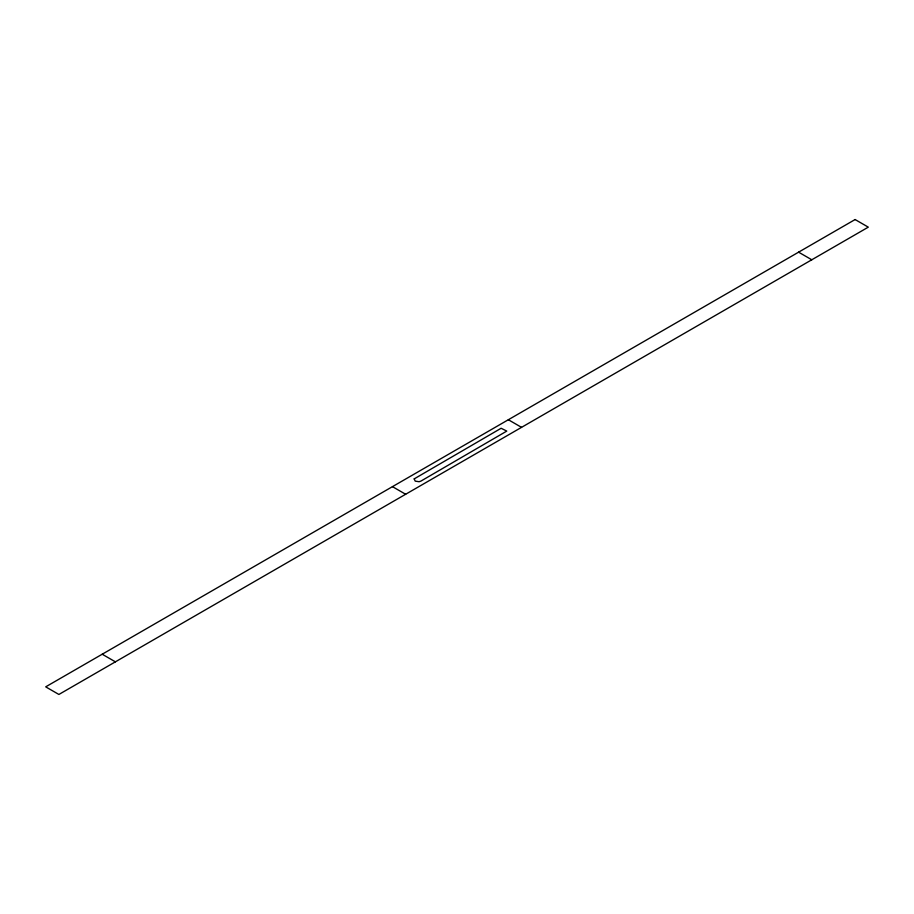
<?xml version="1.0" encoding="UTF-8"?>
<svg xmlns="http://www.w3.org/2000/svg" width="914" height="914" viewBox="0 0 914 914"><rect width="100%" height="100%" fill="white"/><g stroke="black" fill="none" stroke-linecap="round" stroke-linejoin="round"><path stroke-width="1.37" d="M798.596 252.161L811.792 259.782M508.344 419.732L521.54 427.352M392.46 486.648L405.656 494.268M102.208 654.218L115.404 661.839M414.191 478.89L415.207 481.13L419.092 481.712L420.897 481.107L506.779 431.088L501.123 428.266L414.191 478.89M855.104 219.543L45.7 686.848L58.896 694.457L868.3 227.152L855.104 219.543"/></g></svg>
